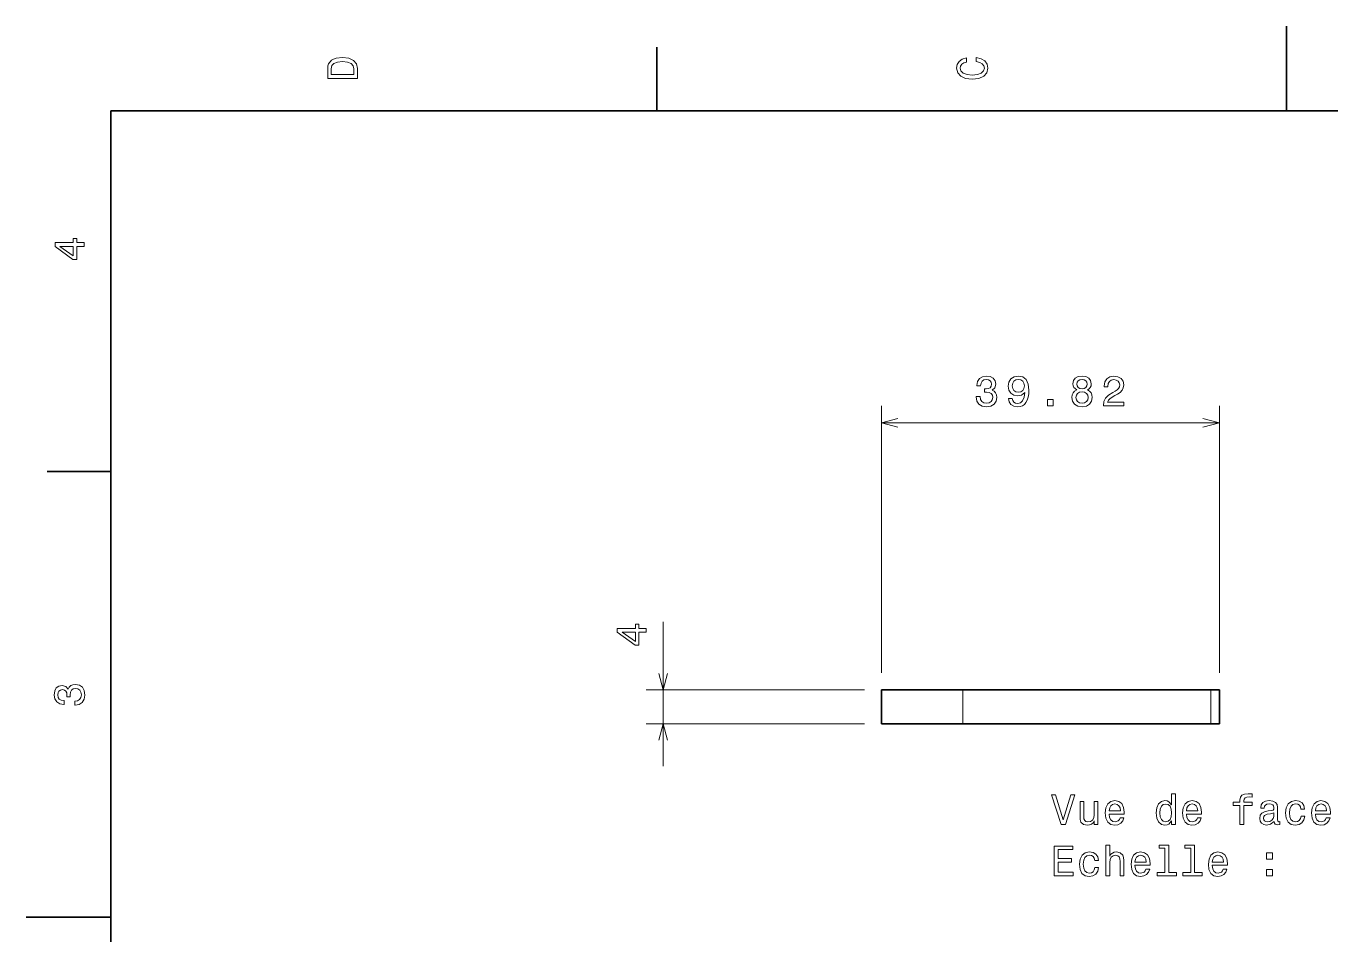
# Model space of a CAD drawing. Extents: x 0 to 296, y 0 to 210.
# Drawn here: x 0 to 153.7, y 102.9 to 210 of the extents above; entities that cross this region are included whole.
import ezdxf

# ---------------------------------------------------------------- set-up
doc = ezdxf.new("R2010")
doc.units = 0

msp = doc.modelspace()

# ---------------------------------------------------------------- linework, layer by layer
at = {"color": 7, "lineweight": 35, "ltscale": 0.25}
for p, q in [((148.5, 200), (148.5, 210)), ((10, 105), (0, 105))]:
    msp.add_line(p, q, dxfattribs=at)
at = {"color": 7, "lineweight": 35, "ltscale": 0.1875}
for p, q in [((74.300003, 200), (74.300003, 207.5)), ((10, 157.5), (2.5, 157.5))]:
    msp.add_line(p, q, dxfattribs=at)
at = {"color": 7, "lineweight": 35}
for p, q in [((287, 200), (10, 200)), ((10, 200), (10, 10)), ((110.371887, 131.777405), (139.593216, 131.777405)), ((110.371887, 127.777405), (139.593216, 127.777405))]:
    msp.add_line(p, q, dxfattribs=at)
at = {"color": 7, "lineweight": 13}
for p, q in [((100.771881, 133.777405), (100.771881, 165.235977)), ((140.593216, 133.777405), (140.593216, 165.235977)), ((100.771881, 163.235977), (140.593216, 163.235977)), ((98.771881, 131.777405), (73.06572, 131.777405)), ((98.771881, 127.777405), (73.06572, 127.777405))]:
    msp.add_line(p, q, dxfattribs=at)
at = {"color": 7, "lineweight": 13, "ltscale": 0.425901}
msp.add_line((75.06572, 122.777405), (75.06572, 139.813431), dxfattribs=at)
at = {"color": 7, "lineweight": 35, "ltscale": 0.24}
for p, q in [((110.371887, 131.777405), (100.771881, 131.777405)), ((110.371887, 127.777405), (100.771881, 127.777405))]:
    msp.add_line(p, q, dxfattribs=at)
at = {"color": 7, "lineweight": 35, "ltscale": 0.1}
for p, q in [((100.771881, 127.777405), (100.771881, 131.777405)), ((140.593216, 127.777405), (140.593216, 131.777405))]:
    msp.add_line(p, q, dxfattribs=at)
at = {"color": 7, "lineweight": 13, "ltscale": 0.1}
for p, q in [((110.371887, 127.777405), (110.371887, 131.777405)), ((139.593216, 127.777405), (139.593216, 131.777405))]:
    msp.add_line(p, q, dxfattribs=at)
at = {"color": 7, "lineweight": 35, "ltscale": 0.025}
for p, q in [((140.593216, 131.777405), (139.593216, 131.777405)), ((140.593216, 127.777405), (139.593216, 127.777405))]:
    msp.add_line(p, q, dxfattribs=at)
at = {"color": 7, "lineweight": 13}
for points in [[(35.533215, 204.994965), (35.533215, 203.829971), (39.033215, 203.829971), (39.033215, 204.994965), (38.922264, 205.544678), (38.584366, 205.953171), (38.034657, 206.205338), (37.283215, 206.296112), (36.516644, 206.215424), (36.21405, 206.114563), (35.971977, 205.973343), (35.644165, 205.56485), (35.563473, 205.297562)], [(111.93206, 205.817017), (112.35569, 205.716141), (112.658287, 205.549713), (112.844887, 205.317734), (112.905403, 205.045395), (112.814629, 204.71759), (112.54229, 204.460388), (112.098488, 204.28891), (111.483215, 204.233429), (110.872986, 204.28891), (110.424141, 204.455338), (110.151802, 204.71254), (110.055984, 205.045395), (110.106415, 205.287476), (110.247627, 205.494247), (110.474571, 205.655624), (110.787247, 205.766571), (110.787247, 206.245682), (110.308144, 206.094391), (109.94503, 205.832138), (109.718086, 205.474075), (109.637398, 205.045395), (109.763474, 204.510818), (110.116501, 204.10231), (110.696472, 203.840057), (111.483215, 203.749283), (112.269958, 203.840057), (112.84993, 204.10231), (113.208, 204.510818), (113.329041, 205.045395), (113.233215, 205.51442), (112.965927, 205.892654), (112.527161, 206.159943), (111.93206, 206.301163)], [(35.951801, 204.959656), (36.027451, 205.342941), (36.259438, 205.605194), (36.672985, 205.761536), (37.283215, 205.811966), (37.873272, 205.756485), (38.286816, 205.600143), (38.533936, 205.332855), (38.614628, 204.959656), (38.614628, 204.298996), (35.951801, 204.298996)], [(6.833213, 184.02739), (6.833213, 184.481277), (5.965778, 184.481277), (5.965778, 184.98056), (5.56232, 184.98056), (5.56232, 184.481277), (3.408862, 184.481277), (3.408862, 184.022339), (5.521974, 182.489197), (5.965778, 182.489197), (5.965778, 184.02739)], [(5.56232, 182.912827), (3.993876, 184.02739), (5.56232, 184.02739)], [(111.939613, 166.335403), (111.939613, 166.300095), (112.020302, 165.815948), (112.257339, 165.452835), (112.630539, 165.22084), (113.124771, 165.135117), (113.649261, 165.22084), (114.042633, 165.442749), (114.2948, 165.795776), (114.385574, 166.249664), (114.34523, 166.547211), (114.234283, 166.789291), (114.052727, 166.975891), (113.810654, 167.112061), (114.138458, 167.384399), (114.254456, 167.818115), (114.178802, 168.211487), (113.961945, 168.509033), (113.608917, 168.695633), (113.124771, 168.7612), (112.670883, 168.680496), (112.322891, 168.458603), (112.095947, 168.105576), (112.020302, 167.636551), (112.020302, 167.601257), (112.469147, 167.601257), (112.509491, 167.924011), (112.640625, 168.156006), (112.852432, 168.297211), (113.149986, 168.347656), (113.412231, 168.307297), (113.603882, 168.201401), (113.719872, 168.029922), (113.765259, 167.797943), (113.719872, 167.550812), (113.598831, 167.384399), (113.387016, 167.283524), (113.099548, 167.253265), (112.902863, 167.258316), (112.902863, 166.859894), (113.149986, 166.86998), (113.467712, 166.8246), (113.704742, 166.703552), (113.845947, 166.506866), (113.896385, 166.249664), (113.840912, 165.957153), (113.694656, 165.740295), (113.462662, 165.604126), (113.155029, 165.558746), (112.837311, 165.609177), (112.605316, 165.760468), (112.459061, 166.002548), (112.403587, 166.335403)], [(115.736153, 166.103409), (115.811798, 165.705002), (116.028656, 165.397354), (116.371597, 165.205719), (116.825493, 165.135117), (117.123039, 165.17041), (117.390335, 165.2612), (117.617279, 165.417526), (117.808922, 165.639435), (117.96022, 165.916809), (118.071167, 166.25975), (118.136734, 166.653122), (118.161942, 167.10701), (118.07621, 167.818115), (117.829094, 168.337555), (117.435722, 168.650238), (116.896095, 168.7612), (116.401855, 168.67041), (116.028656, 168.428345), (115.786583, 168.055145), (115.705894, 167.586121), (115.786583, 167.101974), (116.023621, 166.73381), (116.376648, 166.501831), (116.825493, 166.426178), (117.299553, 166.522003), (117.657623, 166.814514), (117.576935, 166.254715), (117.41555, 165.856293), (117.168427, 165.619263), (116.830536, 165.54361), (116.568283, 165.578918), (116.376648, 165.689865), (116.250565, 165.866379), (116.200134, 166.103409)], [(116.195084, 167.591171), (116.245522, 167.903839), (116.386734, 168.150955), (116.608627, 168.307297), (116.896095, 168.362778), (117.193649, 168.307297), (117.420593, 168.150955), (117.561798, 167.90889), (117.617279, 167.596207), (117.561798, 167.278488), (117.420593, 167.041458), (117.188599, 166.895203), (116.880966, 166.844772), (116.603592, 166.895203), (116.386734, 167.041458), (116.245522, 167.273438)], [(123.793213, 167.122147), (123.536011, 166.980927), (123.359497, 166.784241), (123.248543, 166.537125), (123.213242, 166.239578), (123.29393, 165.790726), (123.525925, 165.442749), (123.904167, 165.22084), (124.418571, 165.135117), (124.92794, 165.22084), (125.306183, 165.442749), (125.53817, 165.790726), (125.623901, 166.239578), (125.583557, 166.537125), (125.477654, 166.784241), (125.296097, 166.980927), (125.04393, 167.122147), (125.245667, 167.243179), (125.386871, 167.409607), (125.47261, 167.611343), (125.502869, 167.858459), (125.42218, 168.216522), (125.210358, 168.503983), (124.867416, 168.690582), (124.418571, 168.7612), (123.964684, 168.690582), (123.621742, 168.503983), (123.404884, 168.216522), (123.329239, 167.858459), (123.354454, 167.611343), (123.440186, 167.409607)], [(123.808342, 167.818115), (123.848694, 168.040009), (123.969727, 168.211487), (124.161369, 168.317383), (124.418571, 168.357742), (124.670731, 168.317383), (124.862381, 168.211487), (124.983414, 168.040009), (125.028809, 167.818115), (124.983414, 167.591171), (124.862381, 167.414658), (124.670731, 167.29866), (124.418571, 167.263351), (124.161369, 167.303696), (123.969727, 167.414658), (123.848694, 167.591171)], [(126.924049, 165.235977), (129.329666, 165.235977), (129.329666, 165.669693), (127.428375, 165.669693), (127.534279, 165.906723), (127.715836, 166.103409), (128.275635, 166.461487), (128.573181, 166.612778), (128.906036, 166.829636), (129.143066, 167.081802), (129.279236, 167.379349), (129.329666, 167.717239), (129.243927, 168.140869), (129.006897, 168.473724), (128.643784, 168.685547), (128.174774, 168.7612), (127.69062, 168.675461), (127.322464, 168.438431), (127.085434, 168.060181), (127.004745, 167.560898), (127.004745, 167.490295), (127.463676, 167.490295), (127.463676, 167.53064), (127.509064, 167.873581), (127.645233, 168.125748), (127.862091, 168.287125), (128.149551, 168.342606), (128.442062, 168.292175), (128.65892, 168.166092), (128.800125, 167.969406), (128.850555, 167.72229), (128.815262, 167.490295), (128.719437, 167.29361), (128.55806, 167.122147), (128.336151, 166.97084), (128.038605, 166.809464), (127.544365, 166.49678), (127.196381, 166.163925), (126.989609, 165.760468), (126.924049, 165.251114)], [(123.697388, 166.249664), (123.742783, 166.516953), (123.889038, 166.718689), (124.115982, 166.849808), (124.418571, 166.895203), (124.716125, 166.849808), (124.943069, 166.718689), (125.089325, 166.516953), (125.139755, 166.249664), (125.089325, 165.962204), (124.943069, 165.745346), (124.716125, 165.604126), (124.418571, 165.558746), (124.115982, 165.604126), (123.889038, 165.745346), (123.742783, 165.962204)], [(120.334564, 165.235977), (121.030533, 165.235977), (121.030533, 165.987411), (120.334564, 165.987411)], [(73.06572, 138.5728), (73.06572, 139.026688), (72.198288, 139.026688), (72.198288, 139.52597), (71.794823, 139.52597), (71.794823, 139.026688), (69.641365, 139.026688), (69.641365, 138.567749), (71.754478, 137.034607), (72.198288, 137.034607), (72.198288, 138.5728)], [(71.794823, 137.458237), (70.226379, 138.5728), (71.794823, 138.5728)], [(5.73379, 129.979111), (5.769093, 129.979111), (6.253242, 130.059799), (6.616354, 130.296829), (6.848343, 130.670029), (6.934078, 131.164276), (6.848343, 131.688766), (6.626441, 132.082138), (6.273415, 132.334305), (5.819525, 132.425079), (5.521974, 132.384735), (5.279899, 132.273788), (5.0933, 132.092224), (4.957133, 131.850143), (4.684798, 132.177963), (4.251081, 132.293961), (3.857709, 132.218307), (3.560158, 132.00145), (3.373559, 131.648422), (3.307997, 131.164276), (3.388689, 130.710388), (3.610591, 130.362396), (3.963617, 130.135452), (4.432637, 130.059799), (4.46794, 130.059799), (4.46794, 130.508652), (4.145173, 130.548996), (3.913184, 130.680115), (3.771974, 130.891937), (3.721542, 131.189484), (3.761888, 131.451736), (3.867795, 131.643372), (4.039265, 131.759369), (4.271254, 131.804764), (4.518372, 131.759369), (4.684798, 131.638336), (4.785663, 131.426514), (4.815922, 131.139053), (4.810879, 130.942368), (5.209294, 130.942368), (5.199208, 131.189484), (5.244596, 131.507217), (5.365634, 131.744247), (5.56232, 131.885452), (5.819525, 131.935883), (6.112032, 131.880417), (6.328891, 131.734161), (6.465058, 131.502167), (6.510447, 131.194534), (6.460014, 130.876801), (6.308718, 130.644821), (6.066643, 130.498566), (5.73379, 130.443085)], [(123.078079, 119.425819), (122.200562, 116.445274), (121.297821, 119.425819), (120.818718, 119.425819), (121.948402, 115.920776), (122.452721, 115.920776), (123.55719, 119.425819)], [(126.280533, 118.62899), (125.836731, 118.62899), (125.836731, 117.06559), (125.786293, 116.702477), (125.640045, 116.440231), (125.413094, 116.278847), (125.115547, 116.228416), (124.878517, 116.268761), (124.727219, 116.389793), (124.641479, 116.596565), (124.621307, 116.889076), (124.621307, 118.62899), (124.177505, 118.62899), (124.177505, 116.848732), (124.192635, 116.490662), (124.28846, 116.193108), (124.580963, 115.920776), (125.049988, 115.824959), (125.302147, 115.86026), (125.519005, 115.951035), (125.705605, 116.107376), (125.856903, 116.33432), (125.856903, 115.920776), (126.280533, 115.920776)], [(127.616989, 117.146278), (129.392197, 117.146278), (129.397247, 117.35305), (129.316559, 117.933022), (129.09465, 118.366745), (128.741623, 118.62899), (128.272614, 118.724808), (127.813675, 118.623947), (127.460648, 118.341522), (127.233704, 117.882591), (127.153008, 117.277405), (127.228661, 116.657089), (127.455605, 116.203194), (127.803589, 115.920776), (128.257477, 115.824959), (128.650848, 115.890518), (128.973618, 116.061989), (129.210648, 116.33432), (129.346817, 116.697433), (128.908051, 116.697433), (128.817276, 116.495705), (128.686157, 116.344406), (128.312958, 116.223373), (128.025482, 116.278847), (127.808632, 116.45536), (127.667419, 116.742821), (127.616989, 117.131149)], [(134.964966, 116.339363), (134.964966, 115.920776), (135.408768, 115.920776), (135.408768, 119.541817), (134.970016, 119.541817), (134.970016, 118.215446), (134.632111, 118.598732), (134.425339, 118.689507), (134.188309, 118.724808), (133.759644, 118.623947), (133.426788, 118.341522), (133.20993, 117.887634), (133.134277, 117.277405), (133.20993, 116.667175), (133.426788, 116.208237), (133.759644, 115.920776), (134.188309, 115.824959), (134.425339, 115.86026), (134.637161, 115.951035)], [(136.725052, 117.146278), (138.500275, 117.146278), (138.50531, 117.35305), (138.424622, 117.933022), (138.202728, 118.366745), (137.849701, 118.62899), (137.380676, 118.724808), (136.921738, 118.623947), (136.56871, 118.341522), (136.341766, 117.882591), (136.261078, 117.277405), (136.336731, 116.657089), (136.563675, 116.203194), (136.911652, 115.920776), (137.36554, 115.824959), (137.758911, 115.890518), (138.08168, 116.061989), (138.31871, 116.33432), (138.45488, 116.697433), (138.016129, 116.697433), (137.925339, 116.495705), (137.79422, 116.344406), (137.421021, 116.223373), (137.13356, 116.278847), (136.916702, 116.45536), (136.775482, 116.742821), (136.725052, 117.131149)], [(143.024048, 118.159973), (143.024048, 115.920776), (143.46785, 115.920776), (143.46785, 118.159973), (144.476501, 118.159973), (144.476501, 118.538208), (143.46785, 118.538208), (143.46785, 118.704636), (143.503159, 118.906364), (143.619156, 119.042534), (143.815842, 119.123222), (144.098251, 119.153488), (144.476501, 119.133316), (144.476501, 119.516602), (143.997391, 119.541817), (143.563675, 119.496422), (143.261078, 119.36026), (143.079529, 119.123222), (143.024048, 118.785332), (143.024048, 118.538208), (142.212097, 118.538208), (142.212097, 118.159973)], [(147.053589, 116.273804), (147.053589, 116.258675), (147.078796, 116.087204), (147.154449, 115.966164), (147.472168, 115.870346), (147.719299, 115.91069), (147.719299, 116.253632), (147.613388, 116.238503), (147.472168, 116.304062), (147.44696, 116.505791), (147.44696, 117.907806), (147.386444, 118.265877), (147.20993, 118.518036), (146.902283, 118.669334), (146.468567, 118.724808), (146.044937, 118.664291), (145.732269, 118.492821), (145.535583, 118.225533), (145.470016, 117.872505), (145.470016, 117.842247), (145.868423, 117.842247), (145.903732, 118.054062), (146.014679, 118.20536), (146.196243, 118.296135), (146.453445, 118.331436), (146.700562, 118.306221), (146.877075, 118.230576), (146.982986, 118.099449), (147.01828, 117.917892), (146.998108, 117.706078), (146.917419, 117.600174), (146.715698, 117.549736), (146.337448, 117.509392), (145.903732, 117.418617), (145.5961, 117.257233), (145.414536, 117.005074), (145.35907, 116.631874), (145.4095, 116.299019), (145.565826, 116.051903), (145.817993, 115.895561), (146.165985, 115.840088), (146.634995, 115.945992)], [(150.205597, 117.731293), (150.644363, 117.731293), (150.553589, 118.13475), (150.336731, 118.452477), (149.998825, 118.649162), (149.560074, 118.724808), (149.075928, 118.623947), (148.707764, 118.341522), (148.475769, 117.882591), (148.395081, 117.267319), (148.470734, 116.657089), (148.697678, 116.203194), (149.055756, 115.920776), (149.544937, 115.824959), (149.978653, 115.900604), (150.316559, 116.112419), (150.548538, 116.445274), (150.649414, 116.889076), (150.225769, 116.889076), (150.150131, 116.606659), (150.008911, 116.394836), (149.80719, 116.263718), (149.560074, 116.223373), (149.252441, 116.288933), (149.030533, 116.490662), (148.894363, 116.818474), (148.848969, 117.282448), (148.894363, 117.736336), (149.035568, 118.064148), (149.262512, 118.265877), (149.560074, 118.336479), (149.822311, 118.291092), (150.018997, 118.175102), (150.150131, 117.983459)], [(151.905167, 117.146278), (153.680389, 117.146278), (153.685425, 117.35305), (153.604736, 117.933022), (153.382843, 118.366745), (153.029816, 118.62899), (152.560791, 118.724808), (152.101852, 118.623947), (151.748825, 118.341522), (151.521881, 117.882591), (151.441193, 117.277405), (151.516846, 116.657089), (151.74379, 116.203194), (152.091766, 115.920776), (152.545654, 115.824959), (152.939026, 115.890518), (153.261795, 116.061989), (153.498825, 116.33432), (153.634995, 116.697433), (153.196228, 116.697433), (153.105453, 116.495705), (152.974335, 116.344406), (152.601135, 116.223373), (152.313675, 116.278847), (152.096817, 116.45536), (151.955597, 116.742821), (151.905167, 117.131149)], [(127.616989, 117.519478), (127.672462, 117.867462), (127.808632, 118.124664), (128.015396, 118.281006), (128.287735, 118.336479), (128.555023, 118.281006), (128.761795, 118.124664), (128.887878, 117.867462), (128.933273, 117.519478)], [(134.263962, 118.326393), (134.556473, 118.255791), (134.778366, 118.059105), (134.9095, 117.731293), (134.95993, 117.277405), (134.9095, 116.818474), (134.778366, 116.490662), (134.556473, 116.288933), (134.263962, 116.223373), (133.986588, 116.288933), (133.774765, 116.490662), (133.63356, 116.823517), (133.588165, 117.277405), (133.63356, 117.72625), (133.774765, 118.054062), (133.986588, 118.255791)], [(136.725052, 117.519478), (136.780533, 117.867462), (136.916702, 118.124664), (137.123474, 118.281006), (137.395813, 118.336479), (137.663101, 118.281006), (137.869873, 118.124664), (137.995941, 117.867462), (138.041336, 117.519478)], [(147.003159, 116.868904), (146.942642, 116.606659), (146.78125, 116.404922), (146.539185, 116.273804), (146.241623, 116.228416), (146.049988, 116.253632), (145.913818, 116.33432), (145.828079, 116.475533), (145.802872, 116.672218), (145.823044, 116.848732), (145.903732, 116.974808), (146.226501, 117.11602), (146.634995, 117.176537), (147.003159, 117.297577)], [(151.905167, 117.519478), (151.960648, 117.867462), (152.096817, 118.124664), (152.303589, 118.281006), (152.575928, 118.336479), (152.843216, 118.281006), (153.049988, 118.124664), (153.176056, 117.867462), (153.221451, 117.519478)], [(121.141479, 109.873947), (123.360504, 109.873947), (123.360504, 110.297577), (121.605461, 110.297577), (121.605461, 111.482735), (123.168861, 111.482735), (123.168861, 111.901321), (121.605461, 111.901321), (121.605461, 112.950317), (123.32016, 112.950317), (123.32016, 113.373947), (121.141479, 113.373947)], [(125.917419, 111.684464), (126.356178, 111.684464), (126.265404, 112.087921), (126.048546, 112.405647), (125.710648, 112.602333), (125.271889, 112.677979), (124.787735, 112.577118), (124.419579, 112.294693), (124.187592, 111.835762), (124.106903, 111.22049), (124.182549, 110.61026), (124.409492, 110.156364), (124.767563, 109.873947), (125.25676, 109.77813), (125.690475, 109.853775), (126.028366, 110.06559), (126.260361, 110.398445), (126.361221, 110.842247), (125.937592, 110.842247), (125.861946, 110.55983), (125.720734, 110.348007), (125.519005, 110.216888), (125.271889, 110.176544), (124.964249, 110.242104), (124.742348, 110.443832), (124.606178, 110.771645), (124.560791, 111.235619), (124.606178, 111.689507), (124.747391, 112.017319), (124.974335, 112.219048), (125.271889, 112.28965), (125.534134, 112.244263), (125.73082, 112.128273), (125.861946, 111.93663)], [(127.228661, 109.873947), (127.672462, 109.873947), (127.672462, 111.437347), (127.71785, 111.795418), (127.864105, 112.057663), (128.091049, 112.219048), (128.393646, 112.279564), (128.635712, 112.229134), (128.787018, 112.092964), (128.862671, 111.86602), (128.887878, 111.563431), (128.887878, 109.873947), (129.33168, 109.873947), (129.33168, 111.654205), (129.311508, 112.012276), (129.220734, 112.30983), (128.923187, 112.582161), (128.459198, 112.677979), (128.207047, 112.642677), (127.990189, 112.54686), (127.808632, 112.395561), (127.672462, 112.188789), (127.672462, 113.494987), (127.228661, 113.494987)], [(130.653015, 111.099449), (132.428223, 111.099449), (132.433273, 111.306221), (132.35257, 111.886192), (132.130676, 112.319916), (131.777649, 112.582161), (131.308624, 112.677979), (130.849701, 112.577118), (130.496674, 112.294693), (130.26973, 111.835762), (130.189026, 111.230576), (130.264679, 110.61026), (130.491623, 110.156364), (130.839615, 109.873947), (131.293503, 109.77813), (131.686874, 109.843689), (132.009644, 110.01516), (132.246674, 110.287491), (132.382843, 110.650604), (131.944077, 110.650604), (131.853302, 110.448875), (131.722168, 110.297577), (131.348969, 110.176544), (131.061508, 110.232018), (130.84465, 110.408531), (130.703445, 110.695992), (130.653015, 111.08432)], [(130.653015, 111.472649), (130.708481, 111.820633), (130.84465, 112.077835), (131.051422, 112.234177), (131.323761, 112.28965), (131.591049, 112.234177), (131.797821, 112.077835), (131.923904, 111.820633), (131.969299, 111.472649)], [(134.183273, 113.121788), (134.183273, 110.247147), (133.270447, 110.247147), (133.270447, 109.873947), (135.534851, 109.873947), (135.534851, 110.247147), (134.627075, 110.247147), (134.627075, 113.494987), (133.487305, 113.494987), (133.487305, 113.121788)], [(137.219299, 113.121788), (137.219299, 110.247147), (136.306473, 110.247147), (136.306473, 109.873947), (138.570877, 109.873947), (138.570877, 110.247147), (137.663101, 110.247147), (137.663101, 113.494987), (136.523331, 113.494987), (136.523331, 113.121788)], [(139.761078, 111.099449), (141.536301, 111.099449), (141.541336, 111.306221), (141.460648, 111.886192), (141.238739, 112.319916), (140.885712, 112.582161), (140.416702, 112.677979), (139.957764, 112.577118), (139.604736, 112.294693), (139.377792, 111.835762), (139.297104, 111.230576), (139.372757, 110.61026), (139.599701, 110.156364), (139.947678, 109.873947), (140.401566, 109.77813), (140.794937, 109.843689), (141.117706, 110.01516), (141.354736, 110.287491), (141.490906, 110.650604), (141.052139, 110.650604), (140.961365, 110.448875), (140.830246, 110.297577), (140.457047, 110.176544), (140.169586, 110.232018), (139.952728, 110.408531), (139.811508, 110.695992), (139.761078, 111.08432)], [(139.761078, 111.472649), (139.816559, 111.820633), (139.952728, 112.077835), (140.1595, 112.234177), (140.431824, 112.28965), (140.699127, 112.234177), (140.905884, 112.077835), (141.031967, 111.820633), (141.077362, 111.472649)], [(146.140762, 111.830719), (146.836731, 111.830719), (146.836731, 112.582161), (146.140762, 112.582161)], [(146.140762, 109.873947), (146.836731, 109.873947), (146.836731, 110.625389), (146.140762, 110.625389)]]:
    msp.add_lwpolyline(points, close=True, dxfattribs=at)
for points in [[(102.703735, 163.753616), (100.771881, 163.235977), (102.703735, 162.718338)], [(138.661362, 162.718338), (140.593216, 163.235977), (138.661362, 163.753616)], [(74.54808, 133.709259), (75.06572, 131.777405), (75.583359, 133.709259)], [(75.583359, 125.845551), (75.06572, 127.777405), (74.54808, 125.845551)]]:
    msp.add_lwpolyline(points, dxfattribs=at)

doc.saveas('drawing.dxf')
